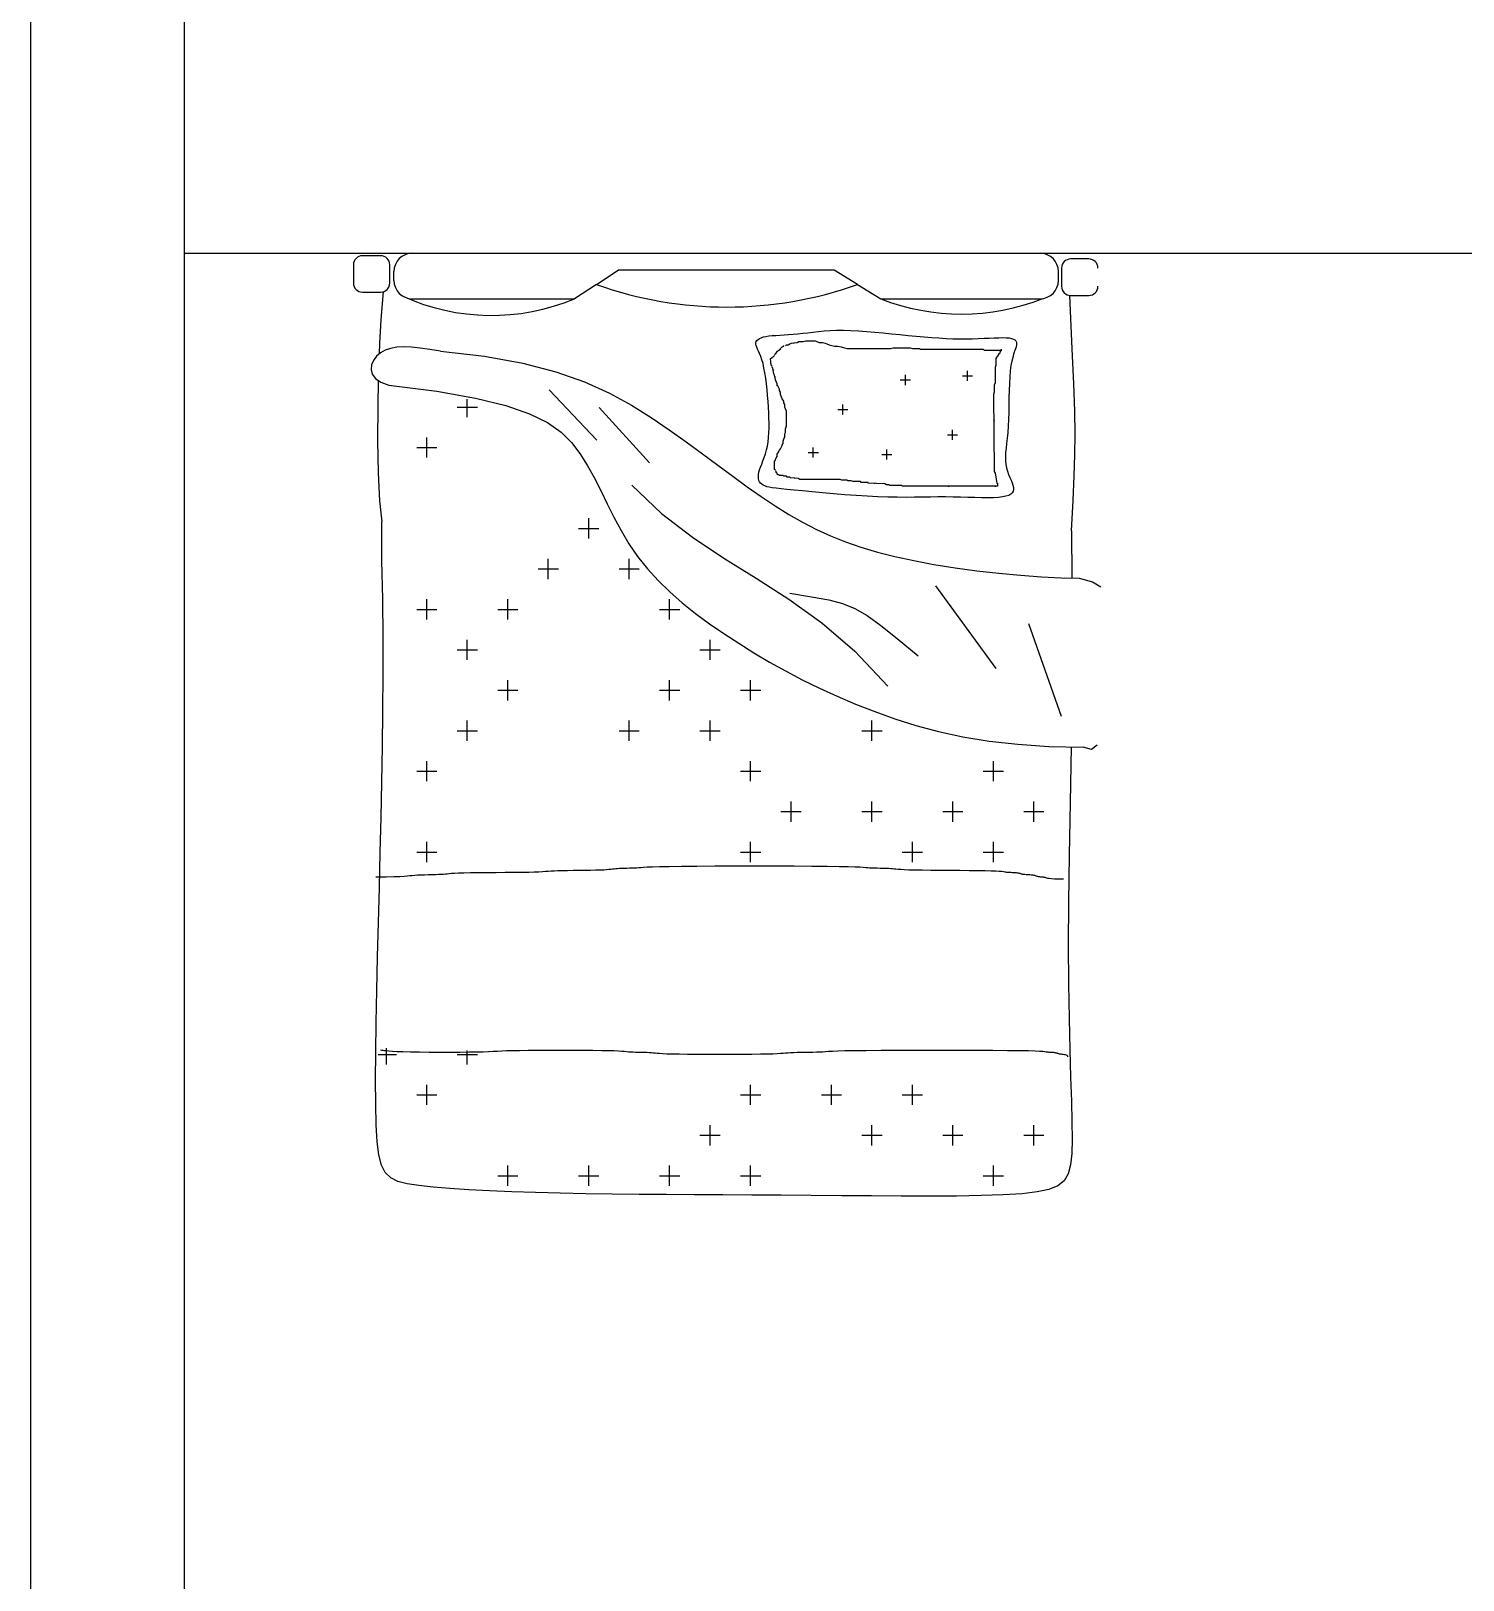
# Model space of a CAD drawing. Header units: inches. Extents: x 9.7 to 52.2, y 13.1 to 37.9.
# Drawn here: x 31.238 to 34.384, y 22.095 to 25.499 of the extents above; entities that cross this region are included whole.
import ezdxf

# ---------------------------------------------------------------- set-up
doc = ezdxf.new("R2010")
doc.units = ezdxf.units.IN
doc.header["$MEASUREMENT"] = 0
for name, color, linetype in [('02', 2, 'Continuous'), ('1', 1, 'Continuous'), ('kadrbm', 4, 'Continuous')]:
    doc.layers.add(name, color=color, linetype=linetype)

# ---------------------------------------------------------------- blocks, each defined once
blk = doc.blocks.new('kadrbm')
at = {"layer": 'kadrbm', "color": 4}
blk.add_lwpolyline([(0, 0), (0, 24.7972), (21, 24.7972), (21, 0), (0, 0)], close=True, dxfattribs=at)
blk.add_lwpolyline([(20.6631, 0.3257), (20.6631, 24.4603), (0.3369, 24.4603), (0.3369, 0.3257), (20.6631, 0.3257)], dxfattribs=at)

msp = doc.modelspace()

# ---------------------------------------------------------------- linework, layer by layer
at = {"layer": '02'}
for p, q in [((31.9459, 24.9853), (31.9459, 24.9453)), ((32.0059, 25.0053), (31.9659, 25.0053)), ((32.0259, 24.9453), (32.0259, 24.9853)), ((32.0751, 25.0107), (33.455, 25.0107)), ((33.5618, 24.9981), (33.5218, 24.9981)), ((32.0351, 24.9507), (32.0351, 24.9707)), ((32.4799, 24.942), (32.528, 24.9733)), ((33.0022, 24.9733), (32.528, 24.9733)), ((33.0535, 24.942), (33.0022, 24.9733)), ((33.495, 24.9507), (33.495, 24.9707)), ((33.5018, 24.9781), (33.5018, 24.9381)), ((31.9659, 24.9253), (32.0059, 24.9253)), ((32.0067, 24.8647), (32.0121, 24.9263)), ((32.4799, 24.942), (32.4318, 24.9107)), ((33.0535, 24.942), (33.1048, 24.9107)), ((33.5255, 24.8006), (33.52, 24.9182)), ((33.5218, 24.9181), (33.5618, 24.9181)), ((32.0751, 24.9107), (32.4318, 24.9107)), ((33.1048, 24.9107), (33.455, 24.9107)), ((32.004, 24.8131), (32.0067, 24.8647)), ((32.0032, 24.7899), (32.004, 24.8131)), ((32.8305, 24.8138), (32.8312, 24.8165)), ((32.8305, 24.8109), (32.8305, 24.8138)), ((32.8312, 24.8165), (32.8327, 24.819)), ((32.8327, 24.819), (32.835, 24.8213)), ((32.835, 24.8213), (32.838, 24.8233)), ((32.838, 24.8233), (32.8419, 24.8251)), ((32.8419, 24.8251), (32.8467, 24.8267)), ((32.8467, 24.8267), (32.8523, 24.8279)), ((32.8523, 24.8279), (32.8588, 24.8289)), ((32.8588, 24.8289), (32.8661, 24.8297)), ((32.8661, 24.8297), (32.8742, 24.8303)), ((32.8742, 24.8303), (32.8829, 24.8309)), ((32.8829, 24.8309), (32.8921, 24.8314)), ((32.8921, 24.8314), (32.9018, 24.832)), ((32.9018, 24.832), (32.912, 24.8328)), ((32.9047, 24.8115), (32.9084, 24.8132)), ((32.9084, 24.8132), (32.9213, 24.8149)), ((32.912, 24.8328), (32.9224, 24.8337)), ((32.9121, 24.8132), (32.9158, 24.8149)), ((32.9213, 24.8149), (32.925, 24.8166)), ((32.9224, 24.8337), (32.9331, 24.8348)), ((32.925, 24.8166), (32.9343, 24.8166)), ((32.9331, 24.8348), (32.9441, 24.8361)), ((32.9343, 24.8166), (32.9398, 24.8183)), ((32.9398, 24.8183), (32.9602, 24.8183)), ((32.9441, 24.8361), (32.9555, 24.8375)), ((32.9555, 24.8375), (32.9675, 24.8388)), ((32.9602, 24.8183), (32.9639, 24.8166)), ((32.9639, 24.8166), (32.9694, 24.8149)), ((32.9675, 24.8388), (32.9801, 24.84)), ((32.9694, 24.8149), (32.9768, 24.8149)), ((32.9768, 24.8149), (32.9823, 24.8132)), ((32.9801, 24.84), (32.9934, 24.8409)), ((32.9823, 24.8132), (32.986, 24.8115)), ((32.9934, 24.8409), (33.0076, 24.8415)), ((33.0076, 24.8415), (33.0227, 24.8416)), ((33.0227, 24.8416), (33.0389, 24.8411)), ((33.0389, 24.8411), (33.0559, 24.8402)), ((33.0559, 24.8402), (33.0735, 24.839)), ((33.0735, 24.839), (33.0917, 24.8374)), ((33.0917, 24.8374), (33.1101, 24.8356)), ((33.1101, 24.8356), (33.1286, 24.8338)), ((33.1286, 24.8338), (33.1469, 24.8319)), ((33.1469, 24.8319), (33.165, 24.83)), ((33.165, 24.83), (33.1826, 24.8284)), ((33.1826, 24.8284), (33.1997, 24.8269)), ((33.1997, 24.8269), (33.2163, 24.8256)), ((33.2163, 24.8256), (33.2324, 24.8245)), ((33.2324, 24.8245), (33.248, 24.8236)), ((33.248, 24.8236), (33.2632, 24.823)), ((33.2632, 24.823), (33.2779, 24.8227)), ((33.2779, 24.8227), (33.2921, 24.8226)), ((33.2921, 24.8226), (33.3058, 24.8228)), ((33.3058, 24.8228), (33.319, 24.8232)), ((33.319, 24.8232), (33.3315, 24.8238)), ((33.3315, 24.8238), (33.3432, 24.8243)), ((33.3432, 24.8243), (33.3541, 24.8249)), ((33.3541, 24.8249), (33.364, 24.8252)), ((33.364, 24.8252), (33.3728, 24.8254)), ((33.3728, 24.8254), (33.3804, 24.8251)), ((33.3804, 24.8251), (33.3869, 24.8245)), ((33.3869, 24.8245), (33.3921, 24.8235)), ((33.3921, 24.8235), (33.3962, 24.8221)), ((33.3962, 24.8221), (33.3992, 24.8202)), ((33.3992, 24.8202), (33.4013, 24.818)), ((33.4013, 24.818), (33.4026, 24.8153)), ((33.4026, 24.8153), (33.403, 24.8122)), ((31.9967, 24.7842), (31.9899, 24.7752)), ((32.0054, 24.7919), (31.9967, 24.7842)), ((32.0158, 24.7977), (32.0054, 24.7919)), ((32.0277, 24.8017), (32.0158, 24.7977)), ((32.0413, 24.804), (32.0277, 24.8017)), ((32.0566, 24.8047), (32.0413, 24.804)), ((32.0738, 24.8041), (32.0566, 24.8047)), ((32.093, 24.8023), (32.0738, 24.8041)), ((32.1142, 24.7993), (32.093, 24.8023)), ((32.1377, 24.7953), (32.1142, 24.7993)), ((32.1377, 24.7953), (32.2341, 24.7846)), ((32.2341, 24.7846), (32.3179, 24.7693)), ((32.8312, 24.8077), (32.8305, 24.8109)), ((32.8325, 24.8042), (32.8312, 24.8077)), ((32.8342, 24.8002), (32.8325, 24.8042)), ((32.8363, 24.7956), (32.8342, 24.8002)), ((32.8386, 24.7903), (32.8363, 24.7956)), ((32.8411, 24.784), (32.8386, 24.7903)), ((32.8436, 24.7767), (32.8411, 24.784)), ((32.8621, 24.7796), (32.8658, 24.7813)), ((32.864, 24.7645), (32.8621, 24.7796)), ((32.8658, 24.7813), (32.8677, 24.7829)), ((32.8677, 24.7829), (32.8695, 24.7846)), ((32.8695, 24.7846), (32.8714, 24.7863)), ((32.8714, 24.788), (32.8732, 24.7897)), ((32.8732, 24.7897), (32.8732, 24.7914)), ((32.8732, 24.7914), (32.8751, 24.7914)), ((32.8751, 24.7914), (32.8769, 24.7947)), ((32.8769, 24.7947), (32.8788, 24.7964)), ((32.8788, 24.7964), (32.8806, 24.7981)), ((32.8806, 24.7981), (32.8843, 24.7998)), ((32.8843, 24.8014), (32.888, 24.8048)), ((32.8843, 24.7998), (32.8843, 24.8014)), ((32.888, 24.8048), (32.8899, 24.8065)), ((32.8899, 24.8065), (32.8917, 24.8065)), ((32.8917, 24.8065), (32.8917, 24.8082)), ((32.8954, 24.8082), (32.8973, 24.8098)), ((32.8973, 24.8098), (32.901, 24.8098)), ((32.901, 24.8098), (32.9047, 24.8115)), ((32.986, 24.8115), (32.9916, 24.8098)), ((32.9916, 24.8098), (32.9971, 24.8082)), ((32.9971, 24.8082), (33.0027, 24.8065)), ((33.0027, 24.8065), (33.0101, 24.8065)), ((33.0101, 24.8065), (33.0175, 24.8048)), ((33.0175, 24.8048), (33.0249, 24.8031)), ((33.0249, 24.8031), (33.0304, 24.8014)), ((33.0304, 24.8014), (33.1266, 24.8014)), ((33.1266, 24.8014), (33.1321, 24.8031)), ((33.1321, 24.8031), (33.1691, 24.8031)), ((33.1691, 24.8031), (33.1747, 24.8014)), ((33.1747, 24.8014), (33.1895, 24.8014)), ((33.1895, 24.8014), (33.1913, 24.7998)), ((33.1913, 24.7998), (33.33, 24.7998)), ((33.33, 24.7998), (33.3319, 24.7981)), ((33.3319, 24.7981), (33.3707, 24.7981)), ((33.3596, 24.7829), (33.3578, 24.7796)), ((33.3578, 24.7796), (33.3578, 24.7645)), ((33.3615, 24.7846), (33.3596, 24.7829)), ((33.3633, 24.788), (33.3615, 24.7846)), ((33.3652, 24.7897), (33.3633, 24.7897)), ((33.3633, 24.7897), (33.3633, 24.788)), ((33.367, 24.7947), (33.3652, 24.7897)), ((33.3689, 24.7981), (33.367, 24.7947)), ((33.3689, 24.7998), (33.3689, 24.7981)), ((33.3945, 24.7819), (33.3925, 24.7735)), ((33.3966, 24.7891), (33.3945, 24.7819)), ((33.3986, 24.7952), (33.3966, 24.7891)), ((33.4004, 24.8004), (33.3986, 24.7952)), ((33.4018, 24.8048), (33.4004, 24.8004)), ((33.4027, 24.8087), (33.4018, 24.8048)), ((33.403, 24.8122), (33.4027, 24.8087)), ((33.5288, 24.7239), (33.5255, 24.8006)), ((31.9857, 24.7652), (31.9847, 24.7549)), ((31.9847, 24.7549), (31.9875, 24.7448)), ((31.9899, 24.7752), (31.9857, 24.7652)), ((32.3179, 24.7693), (32.3906, 24.7501)), ((32.3906, 24.7501), (32.4537, 24.7279)), ((32.846, 24.7682), (32.8436, 24.7767)), ((32.8481, 24.7585), (32.846, 24.7682)), ((32.8501, 24.7477), (32.8481, 24.7585)), ((32.8519, 24.736), (32.8501, 24.7477)), ((32.864, 24.7678), (32.8621, 24.7695)), ((32.8658, 24.7628), (32.864, 24.7645)), ((32.8677, 24.7577), (32.8658, 24.7611)), ((32.8695, 24.746), (32.8677, 24.7577)), ((32.8695, 24.7527), (32.8677, 24.7544)), ((32.8714, 24.7426), (32.8695, 24.746)), ((33.2953, 24.7302), (33.2953, 24.7524)), ((33.3578, 24.7645), (33.3559, 24.7594)), ((33.3559, 24.7594), (33.3559, 24.7258)), ((33.3891, 24.7523), (33.388, 24.7392)), ((33.3906, 24.7637), (33.3891, 24.7523)), ((33.3925, 24.7735), (33.3906, 24.7637)), ((31.9875, 24.7448), (31.9945, 24.7354)), ((31.9945, 24.7354), (32.0065, 24.7273)), ((32.0001, 24.6746), (32.0013, 24.7309)), ((32.0065, 24.7273), (32.024, 24.721)), ((32.024, 24.721), (32.1293, 24.7073)), ((32.4537, 24.7279), (32.5086, 24.7033)), ((32.8534, 24.7237), (32.8519, 24.736)), ((32.8548, 24.7109), (32.8534, 24.7237)), ((32.856, 24.6979), (32.8548, 24.7109)), ((32.8732, 24.7325), (32.8714, 24.7426)), ((32.8732, 24.7376), (32.8714, 24.7392)), ((32.8751, 24.7291), (32.8732, 24.7325)), ((32.8769, 24.7241), (32.8751, 24.7291)), ((32.8769, 24.7191), (32.8769, 24.7241)), ((32.8788, 24.7191), (32.8769, 24.7191)), ((32.8825, 24.7123), (32.8788, 24.7191)), ((32.8825, 24.709), (32.8825, 24.7123)), ((33.1476, 24.7322), (33.1698, 24.7322)), ((33.1587, 24.7211), (33.1587, 24.7433)), ((33.2842, 24.7413), (33.3064, 24.7413)), ((33.3559, 24.7258), (33.3541, 24.7207)), ((33.3541, 24.7207), (33.3541, 24.7056)), ((33.3873, 24.7248), (33.3868, 24.7094)), ((33.388, 24.7392), (33.3873, 24.7248)), ((33.5309, 24.6635), (33.5288, 24.7239)), ((32.1293, 24.7073), (32.2141, 24.6923)), ((32.1963, 24.6505), (32.1963, 24.6899)), ((32.2141, 24.6923), (32.281, 24.6759)), ((32.3758, 24.7103), (32.4806, 24.6)), ((32.5086, 24.7033), (32.557, 24.677)), ((32.557, 24.677), (32.6003, 24.6499)), ((32.8571, 24.685), (32.856, 24.6979)), ((32.8579, 24.6724), (32.8571, 24.685)), ((32.8843, 24.7056), (32.8825, 24.709)), ((32.8843, 24.7006), (32.8843, 24.7056)), ((32.888, 24.6905), (32.8843, 24.7006)), ((32.8917, 24.6854), (32.888, 24.6905)), ((32.8917, 24.6821), (32.8917, 24.6854)), ((32.8936, 24.6787), (32.8917, 24.6821)), ((32.8936, 24.672), (32.8936, 24.6787)), ((33.0212, 24.6562), (33.0212, 24.6785)), ((33.3541, 24.7056), (33.3522, 24.7006)), ((33.3522, 24.7006), (33.3541, 24.5308)), ((33.3862, 24.6772), (33.3859, 24.661)), ((33.3864, 24.6934), (33.3862, 24.6772)), ((33.3868, 24.7094), (33.3864, 24.6934)), ((31.9998, 24.5994), (32.0001, 24.6746)), ((32.1741, 24.6727), (32.2185, 24.6727)), ((32.281, 24.6759), (32.3329, 24.658)), ((32.3329, 24.658), (32.3724, 24.6387)), ((32.4861, 24.6717), (32.5964, 24.5504)), ((32.6003, 24.6499), (32.6399, 24.6227)), ((32.8586, 24.6601), (32.8579, 24.6724)), ((32.8591, 24.6484), (32.8586, 24.6601)), ((32.8594, 24.6371), (32.8591, 24.6484)), ((32.8954, 24.6686), (32.8936, 24.672)), ((32.8973, 24.6636), (32.8954, 24.6686)), ((32.8973, 24.6316), (32.8973, 24.6636)), ((33.0101, 24.6673), (33.0323, 24.6673)), ((33.3522, 24.6451), (33.3541, 24.6417)), ((33.3854, 24.6454), (33.3847, 24.6306)), ((33.3859, 24.661), (33.3854, 24.6454)), ((33.5317, 24.6135), (33.5309, 24.6635)), ((32.3724, 24.6387), (32.4022, 24.6178)), ((32.4022, 24.6178), (32.4249, 24.5952)), ((32.6399, 24.6227), (32.6773, 24.596)), ((32.8583, 24.6058), (32.859, 24.6158)), ((32.859, 24.6158), (32.8594, 24.6262)), ((32.8594, 24.6262), (32.8594, 24.6371)), ((32.8936, 24.6115), (32.8954, 24.6182)), ((32.8936, 24.6064), (32.8936, 24.6115)), ((32.8954, 24.6249), (32.8973, 24.6316)), ((32.8954, 24.6182), (32.8954, 24.6249)), ((33.2513, 24.6116), (33.2736, 24.6116)), ((33.2624, 24.6005), (33.2624, 24.6227)), ((33.3836, 24.617), (33.3824, 24.6045)), ((33.3847, 24.6306), (33.3836, 24.617)), ((33.5314, 24.5681), (33.5317, 24.6135)), ((32.001, 24.528), (31.9998, 24.5994)), ((32.0852, 24.5838), (32.1296, 24.5838)), ((32.1074, 24.5616), (32.1074, 24.6061)), ((32.4249, 24.5952), (32.4433, 24.571)), ((32.6773, 24.596), (32.7129, 24.57)), ((32.8511, 24.57), (32.8535, 24.5784)), ((32.8535, 24.5784), (32.8556, 24.5871)), ((32.8556, 24.5871), (32.8572, 24.5963)), ((32.8572, 24.5963), (32.8583, 24.6058)), ((32.8788, 24.5711), (32.8825, 24.5778)), ((32.8825, 24.5778), (32.8843, 24.5812)), ((32.8843, 24.5812), (32.888, 24.5879)), ((32.888, 24.5896), (32.8899, 24.593)), ((32.888, 24.5879), (32.888, 24.5896)), ((32.8899, 24.598), (32.8917, 24.6031)), ((32.8899, 24.593), (32.8899, 24.598)), ((32.8917, 24.6031), (32.8936, 24.6064)), ((32.9563, 24.5618), (32.9563, 24.5841)), ((33.1179, 24.5573), (33.1179, 24.5795)), ((33.3799, 24.5824), (33.379, 24.5726)), ((33.3811, 24.593), (33.3799, 24.5824)), ((33.3824, 24.6045), (33.3811, 24.593)), ((32.4433, 24.571), (32.4596, 24.545)), ((32.4596, 24.545), (32.4747, 24.5177)), ((32.7129, 24.57), (32.7469, 24.5449)), ((32.7469, 24.5449), (32.7796, 24.5208)), ((32.8386, 24.535), (32.8406, 24.541)), ((32.8406, 24.541), (32.8431, 24.5476)), ((32.8431, 24.5476), (32.8457, 24.5546)), ((32.8457, 24.5546), (32.8484, 24.5621)), ((32.8484, 24.5621), (32.8511, 24.57)), ((32.8714, 24.5543), (32.8732, 24.556)), ((32.8714, 24.5358), (32.8714, 24.5543)), ((32.8732, 24.5577), (32.8751, 24.561)), ((32.8732, 24.556), (32.8732, 24.5577)), ((32.8751, 24.561), (32.8769, 24.5644)), ((32.8769, 24.5694), (32.8788, 24.5711)), ((32.8769, 24.5644), (32.8769, 24.5694)), ((32.9452, 24.573), (32.9675, 24.573)), ((33.1068, 24.5684), (33.129, 24.5684)), ((33.379, 24.5726), (33.3785, 24.5635)), ((33.3785, 24.5635), (33.3785, 24.5549)), ((33.3785, 24.5549), (33.3793, 24.5468)), ((33.3793, 24.5468), (33.3808, 24.5391)), ((33.5299, 24.5214), (33.5314, 24.5681)), ((32.0041, 24.4664), (32.001, 24.528)), ((32.4747, 24.5177), (32.4893, 24.4892)), ((32.7796, 24.5208), (32.8112, 24.4978)), ((32.8359, 24.5196), (32.8362, 24.5242)), ((32.8362, 24.5155), (32.8359, 24.5196)), ((32.8362, 24.5242), (32.8371, 24.5294)), ((32.8371, 24.5117), (32.8362, 24.5155)), ((32.8371, 24.5294), (32.8386, 24.535)), ((32.8386, 24.5085), (32.8371, 24.5117)), ((32.8407, 24.5056), (32.8386, 24.5085)), ((32.8732, 24.5341), (32.8714, 24.5358)), ((32.8751, 24.5308), (32.8732, 24.5324)), ((32.8751, 24.5291), (32.8751, 24.5308)), ((32.8769, 24.5274), (32.8751, 24.5291)), ((32.8769, 24.5257), (32.8769, 24.5274)), ((32.8788, 24.524), (32.8769, 24.5257)), ((32.8806, 24.524), (32.8788, 24.524)), ((32.8825, 24.5224), (32.8806, 24.524)), ((32.8899, 24.5224), (32.8825, 24.5224)), ((32.8917, 24.5207), (32.8899, 24.5224)), ((32.8973, 24.5207), (32.8917, 24.5207)), ((32.8991, 24.519), (32.8973, 24.5207)), ((32.9047, 24.519), (32.8991, 24.519)), ((32.9065, 24.5173), (32.9047, 24.519)), ((32.9232, 24.5156), (32.9065, 24.5173)), ((32.9158, 24.5156), (32.9139, 24.5173)), ((32.9269, 24.5139), (32.9232, 24.5156)), ((33.0156, 24.5139), (32.9269, 24.5139)), ((33.0193, 24.5123), (33.0156, 24.5139)), ((33.0304, 24.5123), (33.0193, 24.5123)), ((33.0323, 24.5106), (33.0304, 24.5123)), ((33.0397, 24.5106), (33.0323, 24.5106)), ((33.0434, 24.5089), (33.0397, 24.5106)), ((33.06, 24.5089), (33.0434, 24.5089)), ((33.0619, 24.5072), (33.06, 24.5089)), ((33.0767, 24.5072), (33.0619, 24.5072)), ((33.0767, 24.5055), (33.0767, 24.5072)), ((33.3541, 24.5308), (33.3559, 24.5274)), ((33.3559, 24.5274), (33.3596, 24.5055)), ((33.3559, 24.524), (33.3578, 24.5207)), ((33.3578, 24.5139), (33.3596, 24.5139)), ((33.3808, 24.5391), (33.383, 24.5317)), ((33.383, 24.5317), (33.3855, 24.5247)), ((33.3855, 24.5247), (33.3883, 24.5181)), ((33.3883, 24.5181), (33.3909, 24.5119)), ((33.3909, 24.5119), (33.3933, 24.5061)), ((33.5274, 24.4677), (33.5299, 24.5214)), ((32.4893, 24.4892), (32.5037, 24.4602)), ((32.5578, 24.5008), (32.6231, 24.4388)), ((32.8112, 24.4978), (32.8421, 24.4761)), ((32.8432, 24.5031), (32.8407, 24.5056)), ((32.8421, 24.4761), (32.8725, 24.4558)), ((32.8462, 24.501), (32.8432, 24.5031)), ((32.8497, 24.4993), (32.8462, 24.501)), ((32.8541, 24.4978), (32.8497, 24.4993)), ((32.8595, 24.4965), (32.8541, 24.4978)), ((32.8663, 24.4953), (32.8595, 24.4965)), ((32.8749, 24.4942), (32.8663, 24.4953)), ((32.8855, 24.493), (32.8749, 24.4942)), ((32.8985, 24.4917), (32.8855, 24.493)), ((32.9142, 24.4901), (32.8985, 24.4917)), ((32.9327, 24.4883), (32.9142, 24.4901)), ((32.9537, 24.4863), (32.9327, 24.4883)), ((32.9766, 24.4842), (32.9537, 24.4863)), ((33.0007, 24.4821), (32.9766, 24.4842)), ((33.0255, 24.48), (33.0007, 24.4821)), ((33.0505, 24.4782), (33.0255, 24.48)), ((33.075, 24.4766), (33.0505, 24.4782)), ((33.0984, 24.4754), (33.075, 24.4766)), ((33.1136, 24.5039), (33.0767, 24.5055)), ((33.0915, 24.5039), (33.0915, 24.5055)), ((33.1204, 24.4747), (33.0984, 24.4754)), ((33.1173, 24.5022), (33.1136, 24.5039)), ((33.1229, 24.5022), (33.1173, 24.5022)), ((33.141, 24.4744), (33.1204, 24.4747)), ((33.1247, 24.5005), (33.1229, 24.5022)), ((33.1506, 24.5005), (33.1247, 24.5005)), ((33.1605, 24.4743), (33.141, 24.4744)), ((33.1525, 24.4988), (33.1506, 24.5005)), ((33.3615, 24.4988), (33.1525, 24.4988)), ((33.1789, 24.4745), (33.1605, 24.4743)), ((33.1966, 24.4747), (33.1789, 24.4745)), ((33.2137, 24.475), (33.1966, 24.4747)), ((33.2304, 24.4752), (33.2137, 24.475)), ((33.2471, 24.4752), (33.2304, 24.4752)), ((33.2637, 24.475), (33.2471, 24.4752)), ((33.2542, 24.4971), (33.2542, 24.4988)), ((33.2801, 24.4747), (33.2637, 24.475)), ((33.2962, 24.4742), (33.2801, 24.4747)), ((33.3117, 24.4738), (33.2962, 24.4742)), ((33.3263, 24.4735), (33.3117, 24.4738)), ((33.3399, 24.4734), (33.3263, 24.4735)), ((33.3523, 24.4736), (33.3399, 24.4734)), ((33.3631, 24.4742), (33.3523, 24.4736)), ((33.3559, 24.4988), (33.3559, 24.4971)), ((33.3596, 24.5055), (33.3615, 24.5055)), ((33.3615, 24.5055), (33.3615, 24.4988)), ((33.3723, 24.4752), (33.3631, 24.4742)), ((33.3798, 24.4767), (33.3723, 24.4752)), ((33.3859, 24.4787), (33.3798, 24.4767)), ((33.3905, 24.4812), (33.3859, 24.4787)), ((33.3937, 24.4842), (33.3905, 24.4812)), ((33.3933, 24.5061), (33.3952, 24.5008)), ((33.3957, 24.4876), (33.3937, 24.4842)), ((33.3952, 24.5008), (33.3964, 24.4959)), ((33.3966, 24.4915), (33.3957, 24.4876)), ((33.3964, 24.4959), (33.3966, 24.4915)), ((32.0095, 24.4204), (32.0041, 24.4664)), ((32.5037, 24.4602), (32.5185, 24.4308)), ((32.6231, 24.4388), (32.6907, 24.3869)), ((32.8725, 24.4558), (32.9025, 24.4369)), ((33.5237, 24.4011), (33.5274, 24.4677)), ((32.0088, 24.3354), (32.0082, 24.4204)), ((32.4408, 24.406), (32.4852, 24.406)), ((32.463, 24.3838), (32.463, 24.4283)), ((32.5185, 24.4308), (32.5342, 24.4014)), ((32.9025, 24.4369), (32.9327, 24.4197)), ((32.9327, 24.4197), (32.9632, 24.404)), ((32.5342, 24.4014), (32.5513, 24.3725)), ((32.5513, 24.3725), (32.5704, 24.3444)), ((32.6907, 24.3869), (32.76, 24.3408)), ((32.9632, 24.404), (32.9945, 24.3897)), ((32.9945, 24.3897), (33.027, 24.3767)), ((33.027, 24.3767), (33.0611, 24.3649)), ((33.524, 24.4011), (33.5245, 24.2974)), ((32.3741, 24.2949), (32.3741, 24.3394)), ((32.5519, 24.2949), (32.5519, 24.3394)), ((32.5704, 24.3444), (32.5918, 24.3174)), ((32.76, 24.3408), (32.8308, 24.2967)), ((33.0611, 24.3649), (33.0973, 24.3541)), ((33.0973, 24.3541), (33.1358, 24.3443)), ((33.1358, 24.3443), (33.1772, 24.3353)), ((32.0104, 24.2504), (32.0088, 24.3354)), ((32.3519, 24.3171), (32.3963, 24.3171)), ((32.5297, 24.3171), (32.5741, 24.3171)), ((32.5918, 24.3174), (32.6154, 24.2915)), ((33.1772, 24.3353), (33.2215, 24.3271)), ((33.2215, 24.3271), (33.2681, 24.3197)), ((33.2681, 24.3197), (33.3159, 24.3131)), ((33.3159, 24.3131), (33.3641, 24.3076)), ((33.3641, 24.3076), (33.4116, 24.3031)), ((33.4116, 24.3031), (33.4575, 24.2998)), ((32.6154, 24.2915), (32.6411, 24.2665)), ((32.8308, 24.2967), (32.9026, 24.2506)), ((33.2251, 24.2802), (33.3574, 24.0982)), ((33.4575, 24.2998), (33.5009, 24.2978)), ((33.5009, 24.2978), (33.5407, 24.2971)), ((33.5407, 24.2971), (33.5697, 24.2887)), ((33.5697, 24.2887), (33.5885, 24.2779)), ((32.0113, 24.1672), (32.0104, 24.2504)), ((32.1074, 24.206), (32.1074, 24.2505)), ((32.2852, 24.206), (32.2852, 24.2505)), ((32.6408, 24.206), (32.6408, 24.2505)), ((32.6411, 24.2665), (32.6686, 24.2424)), ((32.6686, 24.2424), (32.6977, 24.2192)), ((32.9026, 24.2506), (32.975, 24.1983)), ((32.9052, 24.2636), (32.9528, 24.2561)), ((32.9528, 24.2561), (32.9903, 24.2491)), ((32.9903, 24.2491), (33.0209, 24.2409)), ((33.0209, 24.2409), (33.0479, 24.2299)), ((32.0852, 24.2282), (32.1296, 24.2282)), ((32.263, 24.2282), (32.3074, 24.2282)), ((32.6186, 24.2282), (32.663, 24.2282)), ((32.6977, 24.2192), (32.7282, 24.1967)), ((33.0479, 24.2299), (33.0747, 24.2145)), ((33.0747, 24.2145), (33.1045, 24.1931)), ((32.0115, 24.0857), (32.0113, 24.1672)), ((32.7282, 24.1967), (32.7599, 24.1749)), ((32.7599, 24.1749), (32.7926, 24.1536)), ((32.975, 24.1983), (33.0477, 24.136)), ((33.1045, 24.1931), (33.1407, 24.164)), ((33.4291, 24.1975), (33.5008, 23.9934)), ((32.1741, 24.1393), (32.2185, 24.1393)), ((32.1963, 24.1171), (32.1963, 24.1616)), ((32.7075, 24.1393), (32.7519, 24.1393)), ((32.7297, 24.1171), (32.7297, 24.1616)), ((32.7926, 24.1536), (32.826, 24.1328)), ((32.826, 24.1328), (32.8603, 24.1125)), ((33.0477, 24.136), (33.1203, 24.0596)), ((33.1407, 24.164), (33.1865, 24.1258)), ((32.8603, 24.1125), (32.8956, 24.0928)), ((32.011, 24.0056), (32.0115, 24.0857)), ((32.2852, 24.0282), (32.2852, 24.0727)), ((32.6408, 24.0282), (32.6408, 24.0727)), ((32.8186, 24.0282), (32.8186, 24.0727)), ((32.8956, 24.0928), (32.9321, 24.0736)), ((32.9321, 24.0736), (32.9698, 24.0551)), ((32.263, 24.0504), (32.3074, 24.0504)), ((32.6186, 24.0504), (32.663, 24.0504)), ((32.7964, 24.0504), (32.8408, 24.0504)), ((32.9698, 24.0551), (33.0089, 24.0372)), ((33.0089, 24.0372), (33.0494, 24.02)), ((32.01, 23.9266), (32.011, 24.0056)), ((33.0494, 24.02), (33.0916, 24.0035)), ((33.0916, 24.0035), (33.1356, 23.9878)), ((32.1963, 23.9393), (32.1963, 23.9838)), ((32.5519, 23.9393), (32.5519, 23.9838)), ((32.7297, 23.9393), (32.7297, 23.9838)), ((33.0853, 23.9393), (33.0853, 23.9838)), ((33.1356, 23.9878), (33.182, 23.9732)), ((33.182, 23.9732), (33.2315, 23.96)), ((32.1741, 23.9615), (32.2185, 23.9615)), ((32.5297, 23.9615), (32.5741, 23.9615)), ((32.7075, 23.9615), (32.7519, 23.9615)), ((33.0631, 23.9615), (33.1075, 23.9615)), ((33.2315, 23.96), (33.2848, 23.9484)), ((33.2848, 23.9484), (33.3426, 23.9389)), ((33.3426, 23.9389), (33.4055, 23.9317)), ((33.4055, 23.9317), (33.4742, 23.9272)), ((33.5799, 23.93), (33.5679, 23.9204)), ((32.0086, 23.8485), (32.01, 23.9266)), ((32.1074, 23.8504), (32.1074, 23.8949)), ((32.8186, 23.8504), (32.8186, 23.8949)), ((33.352, 23.8504), (33.352, 23.8949)), ((33.4742, 23.9272), (33.5494, 23.9256)), ((33.5227, 23.9261), (33.5207, 23.804)), ((33.5679, 23.9204), (33.5494, 23.9256)), ((32.0852, 23.8726), (32.1296, 23.8726)), ((32.7964, 23.8726), (32.8408, 23.8726)), ((33.3298, 23.8726), (33.3742, 23.8726)), ((32.0069, 23.7711), (32.0086, 23.8485)), ((32.9075, 23.7615), (32.9075, 23.806)), ((33.0853, 23.7615), (33.0853, 23.806)), ((33.2631, 23.7615), (33.2631, 23.806)), ((33.4409, 23.7615), (33.4409, 23.806)), ((33.5207, 23.804), (33.5185, 23.6879)), ((32.005, 23.694), (32.0069, 23.7711)), ((32.8853, 23.7837), (32.9297, 23.7837)), ((33.0631, 23.7837), (33.1075, 23.7837)), ((33.2409, 23.7837), (33.2853, 23.7837)), ((33.4187, 23.7837), (33.4631, 23.7837)), ((32.003, 23.6171), (32.005, 23.694)), ((32.0852, 23.6948), (32.1296, 23.6948)), ((32.1074, 23.6726), (32.1074, 23.7171)), ((32.7964, 23.6948), (32.8408, 23.6948)), ((32.8186, 23.6726), (32.8186, 23.7171)), ((33.152, 23.6948), (33.1964, 23.6948)), ((33.1742, 23.6726), (33.1742, 23.7171)), ((33.3298, 23.6948), (33.3742, 23.6948)), ((33.352, 23.6726), (33.352, 23.7171)), ((32.5023, 23.6559), (32.4959, 23.6555)), ((32.5075, 23.6563), (32.5023, 23.6559)), ((32.5118, 23.6567), (32.5075, 23.6563)), ((32.5154, 23.6572), (32.5118, 23.6567)), ((32.5188, 23.6576), (32.5154, 23.6572)), ((32.5223, 23.658), (32.5188, 23.6576)), ((32.5262, 23.6583), (32.5223, 23.658)), ((32.5307, 23.6586), (32.5262, 23.6583)), ((32.5358, 23.6588), (32.5307, 23.6586)), ((32.5413, 23.659), (32.5358, 23.6588)), ((32.5471, 23.6591), (32.5413, 23.659)), ((32.5528, 23.6593), (32.5471, 23.6591)), ((32.5584, 23.6594), (32.5528, 23.6593)), ((32.5637, 23.6597), (32.5584, 23.6594)), ((32.5685, 23.6599), (32.5637, 23.6597)), ((32.5729, 23.6603), (32.5685, 23.6599)), ((32.5775, 23.6606), (32.5729, 23.6603)), ((32.5834, 23.6611), (32.5775, 23.6606)), ((32.5916, 23.6615), (32.5834, 23.6611)), ((32.6031, 23.662), (32.5916, 23.6615)), ((32.6188, 23.6624), (32.6031, 23.662)), ((32.6397, 23.6628), (32.6188, 23.6624)), ((32.6669, 23.6631), (32.6397, 23.6628)), ((32.7007, 23.6634), (32.6669, 23.6631)), ((32.74, 23.6636), (32.7007, 23.6634)), ((32.7828, 23.6637), (32.74, 23.6636)), ((32.8273, 23.6637), (32.7828, 23.6637)), ((32.8718, 23.6637), (32.8273, 23.6637)), ((32.9144, 23.6636), (32.8718, 23.6637)), ((32.9532, 23.6634), (32.9144, 23.6636)), ((32.9866, 23.6631), (32.9532, 23.6634)), ((33.0131, 23.6628), (32.9866, 23.6631)), ((33.0332, 23.6624), (33.0131, 23.6628)), ((33.0481, 23.662), (33.0332, 23.6624)), ((33.0588, 23.6615), (33.0481, 23.662)), ((33.0663, 23.6611), (33.0588, 23.6615)), ((33.0717, 23.6606), (33.0663, 23.6611)), ((33.0759, 23.6603), (33.0717, 23.6606)), ((33.0801, 23.6599), (33.0759, 23.6603)), ((33.085, 23.6597), (33.0801, 23.6599)), ((33.0907, 23.6594), (33.085, 23.6597)), ((33.0969, 23.6593), (33.0907, 23.6594)), ((33.1033, 23.6591), (33.0969, 23.6593)), ((33.1097, 23.659), (33.1033, 23.6591)), ((33.1158, 23.6588), (33.1097, 23.659)), ((33.1215, 23.6586), (33.1158, 23.6588)), ((33.1265, 23.6583), (33.1215, 23.6586)), ((33.1306, 23.658), (33.1265, 23.6583)), ((33.1342, 23.6576), (33.1306, 23.658)), ((33.1381, 23.6572), (33.1342, 23.6576)), ((33.1426, 23.6567), (33.1381, 23.6572)), ((33.1485, 23.6563), (33.1426, 23.6567)), ((33.1561, 23.6559), (33.1485, 23.6563)), ((33.1662, 23.6555), (33.1561, 23.6559)), ((33.5185, 23.6879), (33.517, 23.5845)), ((32.0177, 23.64), (31.9954, 23.6399)), ((32.0349, 23.6403), (32.0177, 23.64)), ((32.0478, 23.6408), (32.0349, 23.6403)), ((32.0573, 23.6413), (32.0478, 23.6408)), ((32.0645, 23.6419), (32.0573, 23.6413)), ((32.0701, 23.6425), (32.0645, 23.6419)), ((32.0752, 23.643), (32.0701, 23.6425)), ((32.0806, 23.6435), (32.0752, 23.643)), ((32.087, 23.6439), (32.0806, 23.6435)), ((32.0943, 23.6442), (32.087, 23.6439)), ((32.1022, 23.6445), (32.0943, 23.6442)), ((32.1104, 23.6447), (32.1022, 23.6445)), ((32.1185, 23.6449), (32.1104, 23.6447)), ((32.1263, 23.6451), (32.1185, 23.6449)), ((32.1333, 23.6453), (32.1263, 23.6451)), ((32.1393, 23.6455), (32.1333, 23.6453)), ((32.1441, 23.6459), (32.1393, 23.6455)), ((32.1482, 23.6463), (32.1441, 23.6459)), ((32.152, 23.6467), (32.1482, 23.6463)), ((32.1563, 23.6471), (32.152, 23.6467)), ((32.1615, 23.6476), (32.1563, 23.6471)), ((32.1683, 23.648), (32.1615, 23.6476)), ((32.1772, 23.6484), (32.1683, 23.648)), ((32.1889, 23.6487), (32.1772, 23.6484)), ((32.2036, 23.649), (32.1889, 23.6487)), ((32.2208, 23.6492), (32.2036, 23.649)), ((32.2396, 23.6494), (32.2208, 23.6492)), ((32.2594, 23.6495), (32.2396, 23.6494)), ((32.2792, 23.6497), (32.2594, 23.6495)), ((32.2983, 23.6499), (32.2792, 23.6497)), ((32.3159, 23.6501), (32.2983, 23.6499)), ((32.3311, 23.6503), (32.3159, 23.6501)), ((32.3435, 23.6507), (32.3311, 23.6503)), ((32.3533, 23.6511), (32.3435, 23.6507)), ((32.3612, 23.6515), (32.3533, 23.6511)), ((32.3679, 23.6519), (32.3612, 23.6515)), ((32.374, 23.6524), (32.3679, 23.6519)), ((32.3802, 23.6528), (32.374, 23.6524)), ((32.387, 23.6532), (32.3802, 23.6528)), ((32.3951, 23.6535), (32.387, 23.6532)), ((32.405, 23.6538), (32.3951, 23.6535)), ((32.4163, 23.654), (32.405, 23.6538)), ((32.4286, 23.6542), (32.4163, 23.654)), ((32.4414, 23.6543), (32.4286, 23.6542)), ((32.4543, 23.6545), (32.4414, 23.6543)), ((32.4666, 23.6547), (32.4543, 23.6545)), ((32.4779, 23.6549), (32.4666, 23.6547)), ((32.4878, 23.6551), (32.4779, 23.6549)), ((32.4959, 23.6555), (32.4878, 23.6551)), ((33.1792, 23.6551), (33.1662, 23.6555)), ((33.1955, 23.6549), (33.1792, 23.6551)), ((33.2145, 23.6547), (33.1955, 23.6549)), ((33.2352, 23.6545), (33.2145, 23.6547)), ((33.2567, 23.6543), (33.2352, 23.6545)), ((33.2783, 23.6542), (33.2567, 23.6543)), ((33.299, 23.654), (33.2783, 23.6542)), ((33.318, 23.6538), (33.299, 23.654)), ((33.3343, 23.6535), (33.318, 23.6538)), ((33.3473, 23.6532), (33.3343, 23.6535)), ((33.3573, 23.6528), (33.3473, 23.6532)), ((33.3647, 23.6524), (33.3573, 23.6528)), ((33.3701, 23.6519), (33.3647, 23.6524)), ((33.374, 23.6515), (33.3701, 23.6519)), ((33.3769, 23.6511), (33.374, 23.6515)), ((33.3792, 23.6507), (33.3769, 23.6511)), ((33.3814, 23.6503), (33.3792, 23.6507)), ((33.384, 23.6501), (33.3814, 23.6503)), ((33.387, 23.6499), (33.384, 23.6501)), ((33.3901, 23.6497), (33.387, 23.6499)), ((33.3934, 23.6495), (33.3901, 23.6497)), ((33.3967, 23.6494), (33.3934, 23.6495)), ((33.3999, 23.6492), (33.3967, 23.6494)), ((33.4028, 23.649), (33.3999, 23.6492)), ((33.4054, 23.6487), (33.4028, 23.649)), ((33.4076, 23.6484), (33.4054, 23.6487)), ((33.4094, 23.648), (33.4076, 23.6484)), ((33.411, 23.6476), (33.4094, 23.648)), ((33.4125, 23.6471), (33.411, 23.6476)), ((33.4139, 23.6467), (33.4125, 23.6471)), ((33.4154, 23.6463), (33.4139, 23.6467)), ((33.4171, 23.6459), (33.4154, 23.6463)), ((33.419, 23.6455), (33.4171, 23.6459)), ((33.4213, 23.6453), (33.419, 23.6455)), ((33.4238, 23.6451), (33.4213, 23.6453)), ((33.4266, 23.6449), (33.4238, 23.6451)), ((33.4294, 23.6447), (33.4266, 23.6449)), ((33.4322, 23.6446), (33.4294, 23.6447)), ((33.435, 23.6444), (33.4322, 23.6446)), ((33.4375, 23.6442), (33.435, 23.6444)), ((33.4398, 23.6439), (33.4375, 23.6442)), ((33.4417, 23.6436), (33.4398, 23.6439)), ((33.4433, 23.6432), (33.4417, 23.6436)), ((33.4447, 23.6428), (33.4433, 23.6432)), ((33.446, 23.6423), (33.4447, 23.6428)), ((33.4472, 23.6419), (33.446, 23.6423)), ((33.4483, 23.6415), (33.4472, 23.6419)), ((33.4496, 23.6411), (33.4483, 23.6415)), ((33.451, 23.6407), (33.4496, 23.6411)), ((33.4526, 23.6405), (33.451, 23.6407)), ((33.4544, 23.6403), (33.4526, 23.6405)), ((33.4562, 23.6401), (33.4544, 23.6403)), ((33.4582, 23.6399), (33.4562, 23.6401)), ((33.4602, 23.6397), (33.4582, 23.6399)), ((33.4622, 23.6394), (33.4602, 23.6397)), ((33.464, 23.6391), (33.4622, 23.6394)), ((33.4658, 23.6387), (33.464, 23.6391)), ((33.4674, 23.6382), (33.4658, 23.6387)), ((33.4692, 23.6377), (33.4674, 23.6382)), ((33.4716, 23.6371), (33.4692, 23.6377)), ((33.475, 23.6365), (33.4716, 23.6371)), ((33.4798, 23.636), (33.475, 23.6365)), ((33.4863, 23.6355), (33.4798, 23.636)), ((33.4949, 23.6353), (33.4863, 23.6355)), ((33.5061, 23.6351), (33.4949, 23.6353)), ((32.0009, 23.5402), (32.003, 23.6171)), ((33.517, 23.5845), (33.5165, 23.4906)), ((31.999, 23.4644), (32.0009, 23.5402)), ((33.5165, 23.4906), (33.5171, 23.4055)), ((31.9974, 23.3908), (31.999, 23.4644)), ((31.996, 23.3205), (31.9974, 23.3908)), ((33.5171, 23.4055), (33.5183, 23.3289)), ((31.9951, 23.2546), (31.996, 23.3205)), ((33.5183, 23.3289), (33.52, 23.2605)), ((31.9948, 23.1943), (31.9951, 23.2546)), ((32.0007, 23.2503), (32.0407, 23.2503)), ((32.0085, 23.2592), (32.0053, 23.2593)), ((32.0114, 23.2589), (32.0085, 23.2592)), ((32.0146, 23.2585), (32.0114, 23.2589)), ((32.0186, 23.2579), (32.0146, 23.2585)), ((32.0185, 23.2281), (32.0185, 23.264)), ((32.0241, 23.2573), (32.0186, 23.2579)), ((32.0316, 23.2567), (32.0241, 23.2573)), ((32.0416, 23.2562), (32.0316, 23.2567)), ((32.0548, 23.2557), (32.0416, 23.2562)), ((32.0715, 23.2553), (32.0548, 23.2557)), ((32.0911, 23.255), (32.0715, 23.2553)), ((32.1125, 23.2548), (32.0911, 23.255)), ((32.135, 23.2547), (32.1125, 23.2548)), ((32.1577, 23.2547), (32.135, 23.2547)), ((32.1795, 23.2548), (32.1577, 23.2547)), ((32.1741, 23.2503), (32.2185, 23.2503)), ((32.1996, 23.255), (32.1795, 23.2548)), ((32.1963, 23.2281), (32.1963, 23.259)), ((32.2171, 23.2553), (32.1996, 23.255)), ((32.2313, 23.2556), (32.2171, 23.2553)), ((32.243, 23.256), (32.2313, 23.2556)), ((32.2531, 23.2564), (32.243, 23.256)), ((32.2623, 23.2569), (32.2531, 23.2564)), ((32.2718, 23.2573), (32.2623, 23.2569)), ((32.2824, 23.2578), (32.2718, 23.2573)), ((32.295, 23.2581), (32.2824, 23.2578)), ((32.3106, 23.2585), (32.295, 23.2581)), ((32.3298, 23.2587), (32.3106, 23.2585)), ((32.3519, 23.2589), (32.3298, 23.2587)), ((32.3759, 23.259), (32.3519, 23.2589)), ((32.4009, 23.2591), (32.3759, 23.259)), ((32.4259, 23.259), (32.4009, 23.2591)), ((32.45, 23.2589), (32.4259, 23.259)), ((32.4721, 23.2587), (32.45, 23.2589)), ((32.4912, 23.2585), (32.4721, 23.2587)), ((32.5068, 23.2581), (32.4912, 23.2585)), ((32.519, 23.2578), (32.5068, 23.2581)), ((32.5285, 23.2573), (32.519, 23.2578)), ((32.5358, 23.2569), (32.5285, 23.2573)), ((32.5415, 23.2564), (32.5358, 23.2569)), ((32.5463, 23.256), (32.5415, 23.2564)), ((32.5507, 23.2556), (32.5463, 23.256)), ((32.5552, 23.2553), (32.5507, 23.2556)), ((32.5603, 23.255), (32.5552, 23.2553)), ((32.566, 23.2548), (32.5603, 23.255)), ((32.5721, 23.2546), (32.566, 23.2548)), ((32.5783, 23.2545), (32.5721, 23.2546)), ((32.5844, 23.2543), (32.5783, 23.2545)), ((32.5904, 23.2542), (32.5844, 23.2543)), ((32.5959, 23.2539), (32.5904, 23.2542)), ((32.6007, 23.2537), (32.5959, 23.2539)), ((32.6049, 23.2533), (32.6007, 23.2537)), ((32.6089, 23.253), (32.6049, 23.2533)), ((32.6132, 23.2525), (32.6089, 23.253)), ((32.6185, 23.2521), (32.6132, 23.2525)), ((32.6254, 23.2516), (32.6185, 23.2521)), ((32.6345, 23.2512), (32.6254, 23.2516)), ((32.6463, 23.2508), (32.6345, 23.2512)), ((32.6615, 23.2505), (32.6463, 23.2508)), ((32.6804, 23.2502), (32.6615, 23.2505)), ((32.7023, 23.25), (32.6804, 23.2502)), ((32.7261, 23.2499), (32.7023, 23.25)), ((32.751, 23.2499), (32.7261, 23.2499)), ((32.7759, 23.2499), (32.751, 23.2499)), ((32.7997, 23.25), (32.7759, 23.2499)), ((32.8216, 23.2502), (32.7997, 23.25)), ((32.8405, 23.2505), (32.8216, 23.2502)), ((32.8557, 23.2508), (32.8405, 23.2505)), ((32.8676, 23.2512), (32.8557, 23.2508)), ((32.8769, 23.2516), (32.8676, 23.2512)), ((32.8841, 23.2521), (32.8769, 23.2516)), ((32.89, 23.2525), (32.8841, 23.2521)), ((32.8952, 23.253), (32.89, 23.2525)), ((32.9003, 23.2533), (32.8952, 23.253)), ((32.9061, 23.2537), (32.9003, 23.2533)), ((32.913, 23.2539), (32.9061, 23.2537)), ((32.9208, 23.2542), (32.913, 23.2539)), ((32.9293, 23.2543), (32.9208, 23.2542)), ((32.9381, 23.2545), (32.9293, 23.2543)), ((32.947, 23.2546), (32.9381, 23.2545)), ((32.9556, 23.2548), (32.947, 23.2546)), ((32.9637, 23.255), (32.9556, 23.2548)), ((32.9708, 23.2553), (32.9637, 23.255)), ((32.977, 23.2556), (32.9708, 23.2553)), ((32.983, 23.256), (32.977, 23.2556)), ((32.9898, 23.2564), (32.983, 23.256)), ((32.9985, 23.2569), (32.9898, 23.2564)), ((33.0101, 23.2573), (32.9985, 23.2569)), ((33.0256, 23.2578), (33.0101, 23.2573)), ((33.046, 23.2581), (33.0256, 23.2578)), ((33.0723, 23.2585), (33.046, 23.2581)), ((33.1052, 23.2587), (33.0723, 23.2585)), ((33.1433, 23.2589), (33.1052, 23.2587)), ((33.1848, 23.259), (33.1433, 23.2589)), ((33.2281, 23.2591), (33.1848, 23.259)), ((33.2713, 23.259), (33.2281, 23.2591)), ((33.3128, 23.2589), (33.2713, 23.259)), ((33.3507, 23.2587), (33.3128, 23.2589)), ((33.3833, 23.2585), (33.3507, 23.2587)), ((33.4093, 23.2581), (33.3833, 23.2585)), ((33.4291, 23.2578), (33.4093, 23.2581)), ((33.4438, 23.2573), (33.4291, 23.2578)), ((33.4541, 23.2569), (33.4438, 23.2573)), ((33.461, 23.2564), (33.4541, 23.2569)), ((33.4654, 23.256), (33.461, 23.2564)), ((33.4682, 23.2556), (33.4654, 23.256)), ((33.4704, 23.2553), (33.4682, 23.2556)), ((33.4726, 23.255), (33.4704, 23.2553)), ((33.4749, 23.2548), (33.4726, 23.255)), ((33.4774, 23.2546), (33.4749, 23.2548)), ((33.4799, 23.2545), (33.4774, 23.2546)), ((33.4823, 23.2543), (33.4799, 23.2545)), ((33.4847, 23.2542), (33.4823, 23.2543)), ((33.4868, 23.2539), (33.4847, 23.2542)), ((33.4888, 23.2537), (33.4868, 23.2539)), ((33.4904, 23.2533), (33.4888, 23.2537)), ((33.4919, 23.253), (33.4904, 23.2533)), ((33.4932, 23.2525), (33.4919, 23.253)), ((33.4945, 23.2521), (33.4932, 23.2525)), ((33.4958, 23.2516), (33.4945, 23.2521)), ((33.4972, 23.2512), (33.4958, 23.2516)), ((33.4988, 23.2508), (33.4972, 23.2512)), ((33.5008, 23.2505), (33.4988, 23.2508)), ((33.503, 23.2502), (33.5008, 23.2505)), ((33.5055, 23.2499), (33.503, 23.2502)), ((33.508, 23.2496), (33.5055, 23.2499)), ((33.5104, 23.2492), (33.508, 23.2496)), ((33.5126, 23.2486), (33.5104, 23.2492)), ((33.5144, 23.2477), (33.5126, 23.2486)), ((33.5155, 23.2465), (33.5144, 23.2477)), ((33.52, 23.2605), (33.5218, 23.2001)), ((33.5159, 23.2449), (33.5155, 23.2465)), ((31.9951, 23.1408), (31.9948, 23.1943)), ((32.1074, 23.1392), (32.1074, 23.1837)), ((32.8186, 23.1392), (32.8186, 23.1837)), ((32.9964, 23.1392), (32.9964, 23.1837)), ((33.1742, 23.1392), (33.1742, 23.1837)), ((33.5218, 23.2001), (33.5235, 23.1474)), ((32.0852, 23.1614), (32.1296, 23.1614)), ((32.7964, 23.1614), (32.8408, 23.1614)), ((32.9742, 23.1614), (33.0186, 23.1614)), ((33.152, 23.1614), (33.1964, 23.1614)), ((33.5235, 23.1474), (33.5246, 23.1021)), ((31.9962, 23.0952), (31.9951, 23.1408)), ((31.9983, 23.0583), (31.9962, 23.0952)), ((32.7297, 23.0503), (32.7297, 23.0948)), ((33.0853, 23.0503), (33.0853, 23.0948)), ((33.2631, 23.0503), (33.2631, 23.0948)), ((33.4409, 23.0503), (33.4409, 23.0948)), ((33.5246, 23.1021), (33.5251, 23.0639)), ((32.0018, 23.0293), (31.9983, 23.0583)), ((32.7075, 23.0725), (32.7519, 23.0725)), ((33.0631, 23.0725), (33.1075, 23.0725)), ((33.2409, 23.0725), (33.2853, 23.0725)), ((33.4187, 23.0725), (33.4631, 23.0725)), ((33.5251, 23.0639), (33.5244, 23.0326)), ((32.0076, 23.0072), (32.0018, 23.0293)), ((33.5244, 23.0326), (33.5219, 23.0074)), ((32.016, 22.9909), (32.0076, 23.0072)), ((32.0279, 22.9793), (32.016, 22.9909)), ((32.0438, 22.9714), (32.0279, 22.9793)), ((32.263, 22.9836), (32.3074, 22.9836)), ((32.2852, 22.9614), (32.2852, 23.0059)), ((32.4408, 22.9836), (32.4852, 22.9836)), ((32.463, 22.9614), (32.463, 23.0059)), ((32.6186, 22.9836), (32.663, 22.9836)), ((32.6408, 22.9614), (32.6408, 23.0059)), ((32.7964, 22.9836), (32.8408, 22.9836)), ((32.8186, 22.9614), (32.8186, 23.0059)), ((33.3298, 22.9836), (33.3742, 22.9836)), ((33.352, 22.9614), (33.352, 23.0059)), ((33.5164, 22.9876), (33.5073, 22.9725)), ((33.5219, 23.0074), (33.5164, 22.9876)), ((32.0642, 22.966), (32.0438, 22.9714)), ((32.0899, 22.962), (32.0642, 22.966)), ((32.1213, 22.9586), (32.0899, 22.962)), ((32.158, 22.9556), (32.1213, 22.9586)), ((32.1994, 22.953), (32.158, 22.9556)), ((32.2449, 22.9506), (32.1994, 22.953)), ((32.294, 22.9486), (32.2449, 22.9506)), ((32.346, 22.9469), (32.294, 22.9486)), ((32.4005, 22.9455), (32.346, 22.9469)), ((32.4569, 22.9443), (32.4005, 22.9455)), ((32.5146, 22.9434), (32.4569, 22.9443)), ((32.5736, 22.9428), (32.5146, 22.9434)), ((32.6337, 22.9422), (32.5736, 22.9428)), ((32.6951, 22.9418), (32.6337, 22.9422)), ((32.7576, 22.9414), (32.6951, 22.9418)), ((32.8212, 22.9411), (32.7576, 22.9414)), ((32.8858, 22.9407), (32.8212, 22.9411)), ((33.3739, 22.9418), (33.3256, 22.9401)), ((33.415, 22.9443), (33.3739, 22.9418)), ((33.4482, 22.948), (33.415, 22.9443)), ((33.4741, 22.9535), (33.4482, 22.948)), ((33.4935, 22.9614), (33.4741, 22.9535)), ((33.5073, 22.9725), (33.4935, 22.9614)), ((32.9516, 22.9403), (32.8858, 22.9407)), ((33.0182, 22.9397), (32.9516, 22.9403)), ((33.0846, 22.9392), (33.0182, 22.9397)), ((33.1497, 22.9388), (33.0846, 22.9392)), ((33.2124, 22.9387), (33.1497, 22.9388)), ((33.2714, 22.9391), (33.2124, 22.9387)), ((33.3256, 22.9401), (33.2714, 22.9391))]:
    msp.add_line(p, q, dxfattribs=at)
for centre, radius, start, end in [((31.9659, 24.9853), 0.02, 90, 180), ((32.0059, 24.9853), 0.02, 0, 90), ((32.0751, 24.9707), 0.04, 90, 180), ((33.455, 24.9707), 0.04, 0, 90), ((33.5218, 24.9781), 0.02, 90, 180), ((33.5618, 24.9781), 0.02, 0, 90), ((32.0751, 24.9507), 0.04, 180, 270), ((33.455, 24.9507), 0.04, 270, 0), ((31.9659, 24.9453), 0.02, 180, 270), ((32.0059, 24.9453), 0.02, 270, 0), ((32.2496, 25.3437), 0.4697, 245.476, 292.8161), ((32.7667, 25.7481), 0.8556, 250.4161, 289.5839), ((33.5218, 24.9381), 0.02, 180, 270), ((33.5618, 24.9381), 0.02, 270, 0), ((33.2822, 25.3621), 0.485, 248.5351, 291.5994)]:
    msp.add_arc(centre, radius, start, end, dxfattribs=at)
at = {"layer": '1'}
msp.add_line((31.5745, 25.0107), (51.9007, 25.0107), dxfattribs=at)

# ---------------------------------------------------------------- block references
at = {"layer": 'kadrbm'}
msp.add_blockref('kadrbm', (31.2376, 13.1005), dxfattribs=at)

doc.saveas('drawing.dxf')
